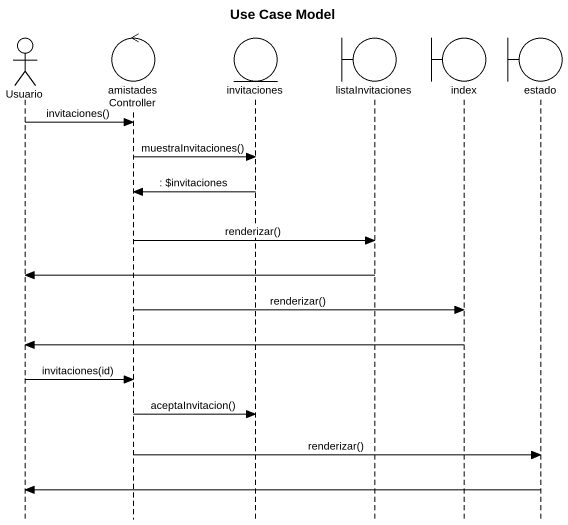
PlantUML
@startuml
title Use Case Model
hide footbox
actor Usuario
control amistadesController
entity invitaciones
boundary listaInvitaciones
boundary index
boundary estado

Usuario -> amistadesController : invitaciones()
amistadesController -> invitaciones : muestraInvitaciones()
invitaciones -> amistadesController : : ~$invitaciones
amistadesController -> listaInvitaciones : renderizar()
listaInvitaciones -> Usuario
amistadesController -> index : renderizar()
index -> Usuario
Usuario -> amistadesController : invitaciones(id)
amistadesController -> invitaciones : aceptaInvitacion()
amistadesController -> estado : renderizar()
estado -> Usuario
@enduml
